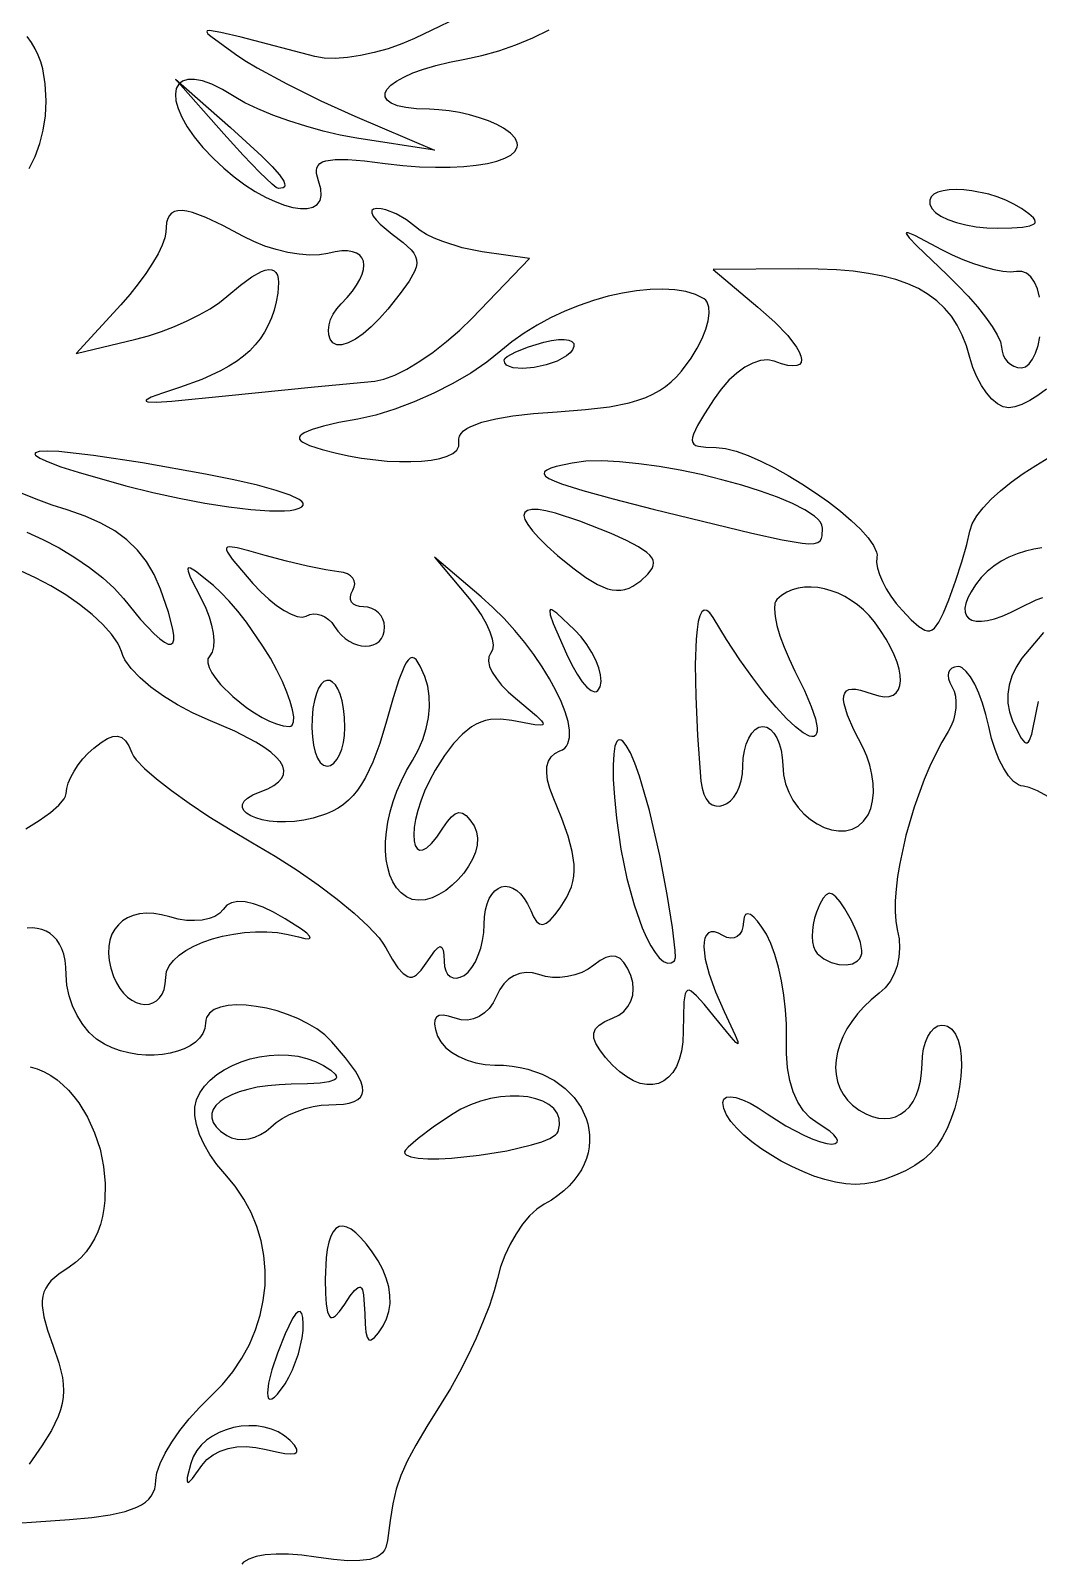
# Model space of a CAD drawing. Header units: millimetres. Extents: x -3.08 to 4.09, y 0 to 4.57.
# Drawn here: x 1.113 to 1.676, y 0.855 to 1.71 of the extents above; entities that cross this region are included whole.
import ezdxf

# ---------------------------------------------------------------- set-up
doc = ezdxf.new("R2010")
doc.units = ezdxf.units.MM

msp = doc.modelspace()

# ---------------------------------------------------------------- linework, layer by layer
at = {"flags": 128}
for points in [[(1.361045, 1.721923), (1.327712, 1.706007), (1.320562, 1.702926), (1.313015, 1.700283), (1.305299, 1.698119), (1.297642, 1.696475), (1.290271, 1.695393), (1.283415, 1.694913), (1.2773, 1.695076), (1.272156, 1.695923), (1.231008, 1.706695), (1.219568, 1.709426), (1.21335, 1.710413), (1.211997, 1.710259), (1.211706, 1.709677), (1.212395, 1.70867), (1.213984, 1.70724), (1.227712, 1.69734), (1.233083, 1.693774), (1.239847, 1.689704), (1.256462, 1.680616), (1.275368, 1.671213), (1.294378, 1.662632), (1.338823, 1.643757), (1.295531, 1.650465), (1.286319, 1.65215), (1.276735, 1.65437), (1.26706, 1.657031), (1.257573, 1.660038), (1.248554, 1.663296), (1.240285, 1.666711), (1.233045, 1.670188), (1.227114, 1.673632), (1.220518, 1.677608), (1.21461, 1.680486), (1.209413, 1.682328), (1.204944, 1.683192), (1.201226, 1.683137), (1.198276, 1.682224), (1.196116, 1.680512), (1.194765, 1.67806), (1.194244, 1.674929), (1.194572, 1.671177), (1.195769, 1.666865), (1.197855, 1.662052), (1.20085, 1.656797), (1.204774, 1.65116), (1.209647, 1.645201), (1.215489, 1.638979), (1.221226, 1.633589), (1.227074, 1.628733), (1.23295, 1.624428), (1.238771, 1.620692), (1.244454, 1.617542), (1.249916, 1.614997), (1.255074, 1.613073), (1.259845, 1.611788), (1.264147, 1.611159), (1.267895, 1.611205), (1.271008, 1.611943), (1.273401, 1.613389), (1.274993, 1.615562), (1.2757, 1.61848), (1.27544, 1.622159), (1.274128, 1.626618)], [(1.274128, 1.626618), (1.272997, 1.630719), (1.272924, 1.632427), (1.273205, 1.633914), (1.273861, 1.635185), (1.27491, 1.636244), (1.276371, 1.637097), (1.278265, 1.63775), (1.283428, 1.638471), (1.290552, 1.63845), (1.299794, 1.637726), (1.311309, 1.63634), (1.321129, 1.635207), (1.330506, 1.634483), (1.339374, 1.634147), (1.347664, 1.63418), (1.355308, 1.634561), (1.362239, 1.63527), (1.368388, 1.636287), (1.373689, 1.637592), (1.378073, 1.639164), (1.381472, 1.640984), (1.383819, 1.643032), (1.385045, 1.645287), (1.385217, 1.646486), (1.385083, 1.64773), (1.383866, 1.650339), (1.381325, 1.653096), (1.377392, 1.655979), (1.373599, 1.658062), (1.369074, 1.660012), (1.363986, 1.661786), (1.358505, 1.66334), (1.3528, 1.664631), (1.347042, 1.665616), (1.341401, 1.666251), (1.336045, 1.666493), (1.328849, 1.666767), (1.322928, 1.66745), (1.318249, 1.668496), (1.31478, 1.66986), (1.31249, 1.671497), (1.311345, 1.673361), (1.311315, 1.675406), (1.312366, 1.677588), (1.314467, 1.679861), (1.317585, 1.68218), (1.321689, 1.684498), (1.326746, 1.686772), (1.332724, 1.688955), (1.339591, 1.691002), (1.347315, 1.692868), (1.355864, 1.694507), (1.365335, 1.696472), (1.374855, 1.699145), (1.384352, 1.702473), (1.393754, 1.706402), (1.402989, 1.710879)], [(1.112671, 1.633516), (1.11597, 1.640222), (1.118589, 1.647372), (1.120493, 1.654935), (1.121647, 1.662879), (1.122017, 1.671173), (1.12156, 1.680702), (1.120159, 1.689137), (1.119051, 1.693024), (1.117645, 1.696733), (1.115918, 1.700296), (1.113849, 1.703746), (1.111417, 1.707114)], [(1.221309, 1.652784), (1.194378, 1.68334), (1.224934, 1.656396), (1.242415, 1.640434), (1.248303, 1.634519), (1.252378, 1.629869), (1.254706, 1.6264), (1.255235, 1.625082), (1.255352, 1.624026), (1.255065, 1.623224), (1.254383, 1.622664), (1.251864, 1.622229), (1.250589, 1.622853), (1.248336, 1.62464), (1.241399, 1.631205), (1.232056, 1.64092), (1.221309, 1.652784)], [(1.6666, 1.611118), (1.662324, 1.61361), (1.657788, 1.615771), (1.65308, 1.617599), (1.64829, 1.619094), (1.638816, 1.621088), (1.634309, 1.621587), (1.630074, 1.621753), (1.6262, 1.621587), (1.622774, 1.621088), (1.619885, 1.620258), (1.617622, 1.619094), (1.616073, 1.617599), (1.615328, 1.615771), (1.615474, 1.61361), (1.6166, 1.611118), (1.61859, 1.608889), (1.621626, 1.606816), (1.625557, 1.604944), (1.630232, 1.603317), (1.635502, 1.601982), (1.641214, 1.600983), (1.647218, 1.600365), (1.653364, 1.600173), (1.661183, 1.600334), (1.667132, 1.600751), (1.671266, 1.601468), (1.673639, 1.602531), (1.674182, 1.603206), (1.674305, 1.603983), (1.674014, 1.604869), (1.673317, 1.605869), (1.670731, 1.608232), (1.6666, 1.611118)], [(1.305489, 1.514896), (1.31061, 1.515931), (1.316655, 1.518214), (1.323403, 1.521598), (1.33063, 1.525941), (1.338113, 1.531097), (1.345628, 1.536923), (1.352953, 1.543274), (1.359864, 1.550007), (1.392017, 1.58334), (1.36542, 1.587048), (1.359863, 1.588006), (1.354261, 1.5893), (1.343536, 1.59267), (1.338718, 1.594631), (1.334465, 1.596701), (1.33093, 1.598822), (1.328267, 1.600937), (1.323299, 1.604889), (1.317576, 1.608126), (1.311806, 1.610314), (1.309125, 1.61091), (1.306698, 1.611118), (1.304887, 1.610824), (1.303973, 1.609983), (1.303921, 1.608653), (1.304694, 1.606894), (1.306258, 1.604764), (1.308577, 1.602323), (1.315337, 1.596743), (1.321456, 1.592093), (1.325788, 1.588115), (1.327276, 1.586249), (1.328308, 1.584394), (1.328881, 1.5825), (1.328991, 1.580514), (1.328636, 1.578384), (1.327813, 1.576058), (1.324749, 1.57061), (1.319774, 1.563755), (1.312864, 1.555076), (1.308241, 1.549767), (1.303592, 1.54515), (1.299042, 1.541303), (1.294717, 1.538302), (1.290743, 1.536224), (1.287245, 1.535146), (1.28435, 1.535146), (1.283168, 1.535573), (1.282184, 1.536298), (1.280733, 1.538276), (1.279898, 1.540641), (1.279661, 1.543303), (1.280003, 1.546173), (1.280905, 1.549164), (1.282348, 1.552185), (1.284313, 1.555148), (1.286781, 1.557965), (1.290197, 1.561591), (1.293068, 1.565074), (1.2954, 1.568391), (1.297199, 1.57152), (1.298471, 1.574438), (1.299222, 1.577122), (1.299458, 1.579549), (1.299186, 1.581698), (1.29841, 1.583544), (1.297136, 1.585066), (1.295372, 1.586242), (1.293123, 1.587047), (1.290394, 1.58746), (1.287192, 1.587458), (1.283523, 1.587018), (1.279392, 1.586118), (1.274723, 1.585339), (1.269314, 1.585197), (1.263359, 1.585651), (1.257052, 1.586665), (1.250585, 1.588198), (1.244154, 1.590213), (1.237951, 1.592672), (1.23217, 1.595534), (1.220701, 1.601646), (1.211282, 1.60608), (1.203751, 1.608845), (1.200644, 1.609604), (1.197949, 1.609949), (1.195647, 1.609882), (1.193716, 1.609402), (1.192137, 1.608512), (1.190891, 1.607212), (1.189956, 1.605504), (1.189313, 1.603388), (1.188823, 1.597937), (1.188312, 1.594737), (1.18685, 1.590674), (1.184538, 1.585915), (1.181479, 1.580625), (1.177775, 1.57497), (1.17353, 1.569117), (1.168845, 1.563231), (1.163823, 1.557479), (1.138823, 1.530201), (1.172156, 1.538187), (1.17921, 1.540113), (1.186482, 1.542534), (1.193765, 1.545351), (1.200849, 1.548468), (1.207526, 1.551787), (1.213588, 1.555211), (1.218826, 1.55864), (1.223031, 1.561979), (1.230572, 1.568403), (1.236976, 1.57306), (1.242241, 1.57595), (1.244445, 1.576732), (1.246364, 1.577073), (1.247997, 1.576972), (1.249344, 1.576429), (1.250405, 1.575444), (1.251179, 1.574018), (1.251667, 1.57215), (1.251867, 1.56984), (1.251406, 1.563896), (1.250515, 1.559045), (1.249344, 1.554459), (1.247882, 1.550126), (1.246114, 1.546033), (1.244029, 1.54217), (1.241615, 1.538523), (1.238859, 1.535081), (1.235748, 1.531831), (1.23227, 1.528763), (1.228413, 1.525863), (1.224163, 1.52312), (1.21951, 1.520522), (1.208939, 1.515713), (1.1966, 1.51134), (1.187005, 1.508196), (1.180752, 1.50584), (1.177996, 1.504242), (1.177978, 1.503718), (1.178894, 1.503373), (1.183603, 1.503204), (1.192278, 1.503705), (1.222156, 1.506604), (1.271843, 1.511724), (1.305489, 1.514896)], [(1.676696, 1.561752), (1.675481, 1.566326), (1.673845, 1.570106), (1.671824, 1.573024), (1.669456, 1.575014), (1.666776, 1.576008), (1.663823, 1.575937), (1.660466, 1.575676), (1.656238, 1.576024), (1.65131, 1.576932), (1.645854, 1.578349), (1.640039, 1.580225), (1.634038, 1.582509), (1.628019, 1.585153), (1.622156, 1.588104), (1.60699, 1.59605), (1.603297, 1.597548), (1.602436, 1.597612), (1.602238, 1.597196), (1.603841, 1.594844), (1.608138, 1.590344), (1.624934, 1.574298), (1.631072, 1.568278), (1.636798, 1.562202), (1.641987, 1.556236), (1.646514, 1.550547), (1.650253, 1.545299), (1.653078, 1.54066), (1.654866, 1.536794), (1.655489, 1.533868), (1.655716, 1.531529), (1.656366, 1.529348), (1.657394, 1.527371), (1.658753, 1.525647), (1.660399, 1.524223), (1.662286, 1.523147), (1.664368, 1.522466), (1.6666, 1.522229), (1.668832, 1.522805), (1.670915, 1.524458), (1.672802, 1.52707), (1.674448, 1.530527), (1.675807, 1.534714), (1.676835, 1.539514)], [(1.680464, 1.510314), (1.675723, 1.506896), (1.671152, 1.504047), (1.666856, 1.501876), (1.662947, 1.500492), (1.659531, 1.500007), (1.656429, 1.500579), (1.653257, 1.502221), (1.650104, 1.504816), (1.647059, 1.50825), (1.644212, 1.512408), (1.641652, 1.517175), (1.639469, 1.522436), (1.637753, 1.528076), (1.635846, 1.534577), (1.633506, 1.540567), (1.630709, 1.546057), (1.627432, 1.55106), (1.623653, 1.555587), (1.619348, 1.559651), (1.614494, 1.563263), (1.609069, 1.566435), (1.603049, 1.56918), (1.596412, 1.571508), (1.589133, 1.573433), (1.581191, 1.574965), (1.572562, 1.576117), (1.563223, 1.5769), (1.553151, 1.577327), (1.542323, 1.577409), (1.494378, 1.577034), (1.519378, 1.556187), (1.528845, 1.547756), (1.536057, 1.540246), (1.540953, 1.533859), (1.542513, 1.531151), (1.543472, 1.5288), (1.543821, 1.526832), (1.543552, 1.525273), (1.542659, 1.524148), (1.541132, 1.523482), (1.538965, 1.523301), (1.53615, 1.523631), (1.532679, 1.524496), (1.528545, 1.525923), (1.524888, 1.526673), (1.520872, 1.526329), (1.516598, 1.524955), (1.51217, 1.522616), (1.50769, 1.519375), (1.50326, 1.515296), (1.498983, 1.510444), (1.494962, 1.504882), (1.489572, 1.496516), (1.485743, 1.490066), (1.483487, 1.485285), (1.482953, 1.483443), (1.482816, 1.481927), (1.483078, 1.480704), (1.483741, 1.479744), (1.484806, 1.479017), (1.486274, 1.478491), (1.490427, 1.47792), (1.496212, 1.477784), (1.501343, 1.477256), (1.507322, 1.475749), (1.513981, 1.473378), (1.521151, 1.470259), (1.528665, 1.466506), (1.536354, 1.462234), (1.54405, 1.45756), (1.551585, 1.452599), (1.55879, 1.447465), (1.565497, 1.442273), (1.571538, 1.437141), (1.576745, 1.432181), (1.580949, 1.42751), (1.583983, 1.423243), (1.585677, 1.419495), (1.58597, 1.417852), (1.585864, 1.416382), (1.585687, 1.413727), (1.586178, 1.410542), (1.58728, 1.406946), (1.588936, 1.40306), (1.591086, 1.399005), (1.593675, 1.394899), (1.596643, 1.390864), (1.599934, 1.387021), (1.605079, 1.381656), (1.609229, 1.37793), (1.612612, 1.375894), (1.614087, 1.375525), (1.615455, 1.375599), (1.616745, 1.37612), (1.617985, 1.377096), (1.62043, 1.380437), (1.623018, 1.385672), (1.625975, 1.392854), (1.629817, 1.403248), (1.633333, 1.413948), (1.636136, 1.423694), (1.637837, 1.431229)], [(1.352559, 1.481021), (1.352478, 1.482631), (1.352879, 1.484172), (1.353759, 1.48564), (1.355114, 1.487036), (1.356942, 1.488359), (1.35924, 1.489606), (1.365231, 1.491875), (1.373062, 1.493833), (1.382709, 1.495474), (1.394147, 1.496789), (1.40735, 1.497771), (1.423269, 1.498948), (1.436583, 1.500567), (1.447656, 1.502774), (1.452467, 1.504144), (1.456856, 1.505715), (1.460867, 1.507506), (1.464546, 1.509536), (1.467941, 1.511823), (1.471095, 1.514384), (1.474054, 1.517238), (1.476866, 1.520404), (1.482225, 1.527743), (1.485582, 1.533314), (1.488288, 1.538716), (1.490319, 1.543827), (1.491646, 1.548526), (1.492242, 1.55269), (1.492081, 1.556198), (1.491135, 1.558927), (1.49036, 1.559962), (1.489378, 1.560757), (1.484648, 1.563094), (1.479173, 1.564768), (1.473047, 1.565802), (1.466361, 1.566219), (1.459206, 1.566043), (1.451675, 1.565297), (1.44386, 1.564006), (1.435852, 1.562192), (1.427744, 1.55988), (1.419626, 1.557092), (1.411591, 1.553852), (1.403732, 1.550184), (1.396139, 1.546112), (1.388904, 1.541658), (1.38212, 1.536847), (1.375878, 1.531701), (1.368115, 1.525443), (1.359095, 1.519318), (1.349131, 1.513476), (1.338533, 1.508064), (1.327612, 1.503231), (1.316681, 1.499125), (1.30605, 1.495894), (1.296031, 1.493687), (1.285463, 1.491724), (1.276963, 1.489802), (1.270528, 1.487918), (1.266153, 1.486071), (1.264736, 1.48516), (1.263833, 1.484258), (1.263444, 1.483364), (1.263566, 1.482478), (1.264201, 1.4816), (1.265346, 1.480728), (1.26917, 1.479007), (1.276231, 1.476728), (1.283483, 1.47478), (1.290832, 1.473161), (1.298184, 1.471868), (1.312522, 1.470254), (1.319322, 1.469928), (1.32575, 1.46992), (1.331712, 1.470227), (1.337116, 1.470847), (1.341868, 1.471778), (1.345873, 1.473018), (1.349038, 1.474565), (1.35127, 1.476415), (1.352475, 1.478568), (1.352559, 1.481021)], [(1.377712, 1.526479), (1.378165, 1.527454), (1.379465, 1.528593), (1.384241, 1.531198), (1.391311, 1.533963), (1.399948, 1.536562), (1.404285, 1.537523), (1.408087, 1.538023), (1.411287, 1.538078), (1.413819, 1.537706), (1.415619, 1.536925), (1.41662, 1.535752), (1.416756, 1.534204), (1.415962, 1.532298), (1.414546, 1.530541), (1.412599, 1.528909), (1.40746, 1.526073), (1.401228, 1.523892), (1.394592, 1.522472), (1.388236, 1.521916), (1.382846, 1.52233), (1.380728, 1.522932), (1.37911, 1.523816), (1.378075, 1.524994), (1.377712, 1.526479)], [(1.211045, 1.462951), (1.175951, 1.469265), (1.148528, 1.473432), (1.129161, 1.475508), (1.122619, 1.475779), (1.118234, 1.475548), (1.116055, 1.474823), (1.115808, 1.474277), (1.11613, 1.47361), (1.118507, 1.471916), (1.123234, 1.469748), (1.130359, 1.467113), (1.13993, 1.464019), (1.1666, 1.456479), (1.181562, 1.45275), (1.196396, 1.449504), (1.210717, 1.446798), (1.224135, 1.444684), (1.236265, 1.443217), (1.246718, 1.442452), (1.255107, 1.442442), (1.258406, 1.442738), (1.261045, 1.443243), (1.263291, 1.443984), (1.264783, 1.444806), (1.26553, 1.445705), (1.265539, 1.446678), (1.264819, 1.447721), (1.263378, 1.448832), (1.258363, 1.451243), (1.250558, 1.453886), (1.240027, 1.456735), (1.226835, 1.459765), (1.211045, 1.462951)], [(1.637837, 1.431229), (1.639128, 1.43528), (1.6416, 1.439629), (1.645133, 1.444201), (1.649607, 1.448924), (1.654903, 1.453722), (1.660902, 1.458521), (1.667485, 1.463249), (1.674531, 1.46783), (1.681922, 1.47219)], [(1.555489, 1.432909), (1.555192, 1.434484), (1.55432, 1.436111), (1.552906, 1.437782), (1.55098, 1.439489), (1.545717, 1.44298), (1.538781, 1.446519), (1.53042, 1.450041), (1.520885, 1.453481), (1.510425, 1.456776), (1.499288, 1.459859), (1.487724, 1.462667), (1.475982, 1.465134), (1.464312, 1.467197), (1.452962, 1.46879), (1.442182, 1.469849), (1.432221, 1.470309), (1.423328, 1.470105), (1.415753, 1.469173), (1.406895, 1.467202), (1.403768, 1.466227), (1.401561, 1.465231), (1.400312, 1.464191), (1.400062, 1.463085), (1.400849, 1.46189), (1.402712, 1.460585), (1.40569, 1.459147), (1.409822, 1.457554), (1.421706, 1.453816), (1.438676, 1.449192), (1.461045, 1.443507), (1.516097, 1.42996), (1.532902, 1.426233), (1.544085, 1.424364), (1.547926, 1.424087), (1.550791, 1.424226), (1.552823, 1.424766), (1.554164, 1.42569), (1.554958, 1.426983), (1.555349, 1.428627), (1.555489, 1.432909)], [(1.111299, 1.430555), (1.120315, 1.426517), (1.129324, 1.421793), (1.138067, 1.416548), (1.146288, 1.410947), (1.153728, 1.405153), (1.160131, 1.399331), (1.165239, 1.393646), (1.174836, 1.381959), (1.18245, 1.373803), (1.18551, 1.371048), (1.188071, 1.369175), (1.19013, 1.368182), (1.191686, 1.368071), (1.192737, 1.36884), (1.193283, 1.370489), (1.193321, 1.373017), (1.192851, 1.376425), (1.190377, 1.385876), (1.18585, 1.39884), (1.182308, 1.406925), (1.178069, 1.414149), (1.173058, 1.420575), (1.167201, 1.426267), (1.160424, 1.431289), (1.152651, 1.435703), (1.143809, 1.439574), (1.133823, 1.442965), (1.125364, 1.445712), (1.116604, 1.448947), (1.107797, 1.45255)], [(1.437434, 1.429798), (1.420103, 1.436727), (1.40649, 1.441172), (1.401104, 1.442474), (1.396679, 1.443168), (1.393227, 1.443259), (1.390757, 1.44275), (1.38928, 1.441646), (1.388807, 1.439951), (1.389348, 1.43767), (1.390914, 1.434806), (1.393516, 1.431365), (1.397164, 1.42735), (1.40187, 1.422766), (1.407642, 1.417618), (1.416094, 1.410633), (1.423434, 1.405248), (1.429841, 1.401408), (1.435491, 1.399059), (1.438089, 1.398426), (1.440564, 1.398145), (1.44294, 1.39821), (1.445238, 1.398614), (1.447481, 1.399349), (1.449691, 1.40041), (1.4541, 1.403479), (1.458029, 1.407117), (1.460412, 1.410382), (1.460998, 1.411918), (1.461165, 1.413412), (1.460902, 1.414881), (1.460199, 1.416342), (1.459046, 1.417812), (1.45743, 1.419309), (1.45277, 1.42245), (1.446134, 1.425901), (1.437434, 1.429798)], [(1.311045, 1.377784), (1.310804, 1.380016), (1.310115, 1.382099), (1.309025, 1.383986), (1.307583, 1.385632), (1.305838, 1.386991), (1.303838, 1.388019), (1.301631, 1.388669), (1.299267, 1.388896), (1.297021, 1.389085), (1.295151, 1.389626), (1.293684, 1.390482), (1.292642, 1.391614), (1.292051, 1.392985), (1.291935, 1.394556), (1.292318, 1.396289), (1.293225, 1.398146), (1.294103, 1.400028), (1.294393, 1.401826), (1.294125, 1.403496), (1.293333, 1.404996), (1.292047, 1.406284), (1.2903, 1.407317), (1.288122, 1.408054), (1.285545, 1.408451), (1.278156, 1.4095), (1.26793, 1.411574), (1.256221, 1.414375), (1.244378, 1.417604), (1.235308, 1.420212), (1.228742, 1.421876), (1.224602, 1.422416), (1.223417, 1.422209), (1.222809, 1.421654), (1.222768, 1.420729), (1.223284, 1.419411), (1.225949, 1.415508), (1.237531, 1.402007), (1.241913, 1.397356), (1.246352, 1.393234), (1.250725, 1.389715), (1.254909, 1.386875), (1.258783, 1.384787), (1.262222, 1.383526), (1.265105, 1.383167), (1.267309, 1.383784), (1.269232, 1.38465), (1.271301, 1.385014), (1.273451, 1.384898), (1.275618, 1.384328), (1.277737, 1.383326), (1.279742, 1.381915), (1.28157, 1.380121), (1.283156, 1.377965), (1.284948, 1.37541), (1.28693, 1.373193), (1.289061, 1.371313), (1.291299, 1.369773), (1.2936, 1.368571), (1.295923, 1.367708), (1.298225, 1.367184), (1.300465, 1.367), (1.302599, 1.367155), (1.304586, 1.367651), (1.306384, 1.368487), (1.307949, 1.369664), (1.30924, 1.371182), (1.310215, 1.373041), (1.31083, 1.375242), (1.311045, 1.377784)], [(1.677972, 1.421767), (1.673407, 1.421107), (1.66875, 1.420028), (1.664096, 1.418539), (1.659539, 1.416651), (1.655173, 1.414372), (1.651091, 1.411711), (1.647387, 1.408679), (1.644156, 1.405284), (1.640962, 1.401166), (1.638469, 1.39738), (1.636658, 1.393942), (1.635507, 1.390868), (1.634996, 1.388175), (1.635104, 1.38588), (1.635809, 1.383998), (1.637092, 1.382547), (1.638931, 1.381541), (1.641306, 1.380999), (1.644196, 1.380936), (1.64758, 1.381368), (1.651437, 1.382313), (1.655747, 1.383786), (1.660489, 1.385803), (1.665642, 1.388382), (1.67484, 1.392767), (1.67854, 1.394099)], [(1.11071, 1.265128), (1.118251, 1.269762), (1.124482, 1.274179), (1.129194, 1.278242), (1.132178, 1.281813), (1.132957, 1.283372), (1.133225, 1.284757), (1.133545, 1.287533), (1.13445, 1.290626), (1.135879, 1.293933), (1.137765, 1.297349), (1.140047, 1.300771), (1.142661, 1.304095), (1.145542, 1.307217), (1.148628, 1.310034), (1.152734, 1.313208), (1.156279, 1.3154), (1.159336, 1.316602), (1.161979, 1.316805), (1.164282, 1.316), (1.16632, 1.314179), (1.168165, 1.311332), (1.169892, 1.307451), (1.170811, 1.305707), (1.172331, 1.303658), (1.177036, 1.298748), (1.183731, 1.292927), (1.192139, 1.286401), (1.201982, 1.279373), (1.212986, 1.272051), (1.224872, 1.264638), (1.237364, 1.25734), (1.249998, 1.249872), (1.262288, 1.241961), (1.273931, 1.233848), (1.284621, 1.225774), (1.294054, 1.21798), (1.301923, 1.210707), (1.307924, 1.204196), (1.31013, 1.201301), (1.311753, 1.198687), (1.315333, 1.192338), (1.318486, 1.187578), (1.321316, 1.184366), (1.323929, 1.182665), (1.325185, 1.182368), (1.326427, 1.182434), (1.327666, 1.182858), (1.328915, 1.183634), (1.331499, 1.186227), (1.334281, 1.190173), (1.33903, 1.196971), (1.340737, 1.198716), (1.342052, 1.199361), (1.343016, 1.198909), (1.343668, 1.197365), (1.344048, 1.194729), (1.344198, 1.191007), (1.34446, 1.188225), (1.345144, 1.185902), (1.346202, 1.184069), (1.347588, 1.182757), (1.349257, 1.181996), (1.351161, 1.181819), (1.353254, 1.182257), (1.355489, 1.18334), (1.357721, 1.18516), (1.359804, 1.187708), (1.36169, 1.190868), (1.363337, 1.194524), (1.364696, 1.198559), (1.365724, 1.202856), (1.366374, 1.207298), (1.3666, 1.211771), (1.366797, 1.216059), (1.36736, 1.219892), (1.368252, 1.223258), (1.369436, 1.226146), (1.370874, 1.228545), (1.372527, 1.230443), (1.374358, 1.23183), (1.37633, 1.232694), (1.378403, 1.233024), (1.380541, 1.232809), (1.382705, 1.232039), (1.384858, 1.2307), (1.386962, 1.228783), (1.388979, 1.226277), (1.390871, 1.22317), (1.3926, 1.219451), (1.394212, 1.215945), (1.395827, 1.213484), (1.397506, 1.212072), (1.399311, 1.211715), (1.4013, 1.212418), (1.403536, 1.214185), (1.406079, 1.217024), (1.408989, 1.220937), (1.412723, 1.226906), (1.415295, 1.232712), (1.416139, 1.235658), (1.416685, 1.238686), (1.41693, 1.24184), (1.416871, 1.245159), (1.415834, 1.252463), (1.413552, 1.260929), (1.410004, 1.270889), (1.40517, 1.282673), (1.403272, 1.28767), (1.402054, 1.2922), (1.401514, 1.296245), (1.401649, 1.299786), (1.402456, 1.302804), (1.403932, 1.305281), (1.406073, 1.307197), (1.408878, 1.308534), (1.410366, 1.3092), (1.411609, 1.310113), (1.412614, 1.311262), (1.413387, 1.312635), (1.414258, 1.316007), (1.414272, 1.320135), (1.413476, 1.324925), (1.411918, 1.330283), (1.409645, 1.336115), (1.406706, 1.342328), (1.403149, 1.348827), (1.399022, 1.355519), (1.394372, 1.362311), (1.389247, 1.369107), (1.383696, 1.375814), (1.377766, 1.382339), (1.371505, 1.388587), (1.364962, 1.394465), (1.338823, 1.416673), (1.358281, 1.393548), (1.362038, 1.388748), (1.365247, 1.383971), (1.367857, 1.379345), (1.369819, 1.374994), (1.371085, 1.371046), (1.371605, 1.367624), (1.37133, 1.364857), (1.370212, 1.362868), (1.369132, 1.361001), (1.368969, 1.358572), (1.369667, 1.355685), (1.371168, 1.352441), (1.373416, 1.348943), (1.376354, 1.345294), (1.379925, 1.341595), (1.384073, 1.337951), (1.395814, 1.328157), (1.398677, 1.325272), (1.399347, 1.324273), (1.399505, 1.323547), (1.399149, 1.323076), (1.398276, 1.322844), (1.394969, 1.323027), (1.382031, 1.325507), (1.375869, 1.326322), (1.370123, 1.326032), (1.367378, 1.325455), (1.364702, 1.324578), (1.362085, 1.323396), (1.359515, 1.321901), (1.354471, 1.317941), (1.349478, 1.312641), (1.344445, 1.305942), (1.339281, 1.297784), (1.336069, 1.291918), (1.333376, 1.286145), (1.331192, 1.280554), (1.329505, 1.275235), (1.328301, 1.27028), (1.32757, 1.265776), (1.327298, 1.261815), (1.327475, 1.258486), (1.328089, 1.255879), (1.329126, 1.254084), (1.330576, 1.25319), (1.332426, 1.253288), (1.334664, 1.254468), (1.337278, 1.256819), (1.340256, 1.260432), (1.343587, 1.265396), (1.346073, 1.269107), (1.348352, 1.271798), (1.350483, 1.273473), (1.352524, 1.274137), (1.354534, 1.273795), (1.356571, 1.272452), (1.358694, 1.270114), (1.360962, 1.266784), (1.362422, 1.263473), (1.362984, 1.259864), (1.362731, 1.256045), (1.361747, 1.252102), (1.360114, 1.248125), (1.357916, 1.244199), (1.355237, 1.240415), (1.352159, 1.236857), (1.348767, 1.233616), (1.345144, 1.230777), (1.341372, 1.228429), (1.337536, 1.226659), (1.333718, 1.225556), (1.330003, 1.225206), (1.326473, 1.225697), (1.323212, 1.227118), (1.320273, 1.229362), (1.317764, 1.232164), (1.315682, 1.235474), (1.314025, 1.239246), (1.312792, 1.243431), (1.311979, 1.247983), (1.311585, 1.252853), (1.311607, 1.257994), (1.312045, 1.263359), (1.312895, 1.2689), (1.314156, 1.274569), (1.315825, 1.280319), (1.3179, 1.286102), (1.32038, 1.29187), (1.323263, 1.297577), (1.326545, 1.303173), (1.329791, 1.308968), (1.332384, 1.31495), (1.334312, 1.321035), (1.335561, 1.327137), (1.336117, 1.33317), (1.335969, 1.33905), (1.335102, 1.344691), (1.333503, 1.350007), (1.330979, 1.355879), (1.328664, 1.359479), (1.327546, 1.360381), (1.326432, 1.360661), (1.325308, 1.360298), (1.324156, 1.359276), (1.322961, 1.357575), (1.321708, 1.355177), (1.31896, 1.348216), (1.315786, 1.338245), (1.312059, 1.325118), (1.308358, 1.312746), (1.304521, 1.302327), (1.300415, 1.293685), (1.298221, 1.289976), (1.295909, 1.286646), (1.293465, 1.283672), (1.290871, 1.281033), (1.288111, 1.278707), (1.285168, 1.276672), (1.282026, 1.274907), (1.278668, 1.273389), (1.271239, 1.271007), (1.265921, 1.269891), (1.260732, 1.269213), (1.255744, 1.268938), (1.251028, 1.269029), (1.246656, 1.269451), (1.242698, 1.270169), (1.239225, 1.271146), (1.236311, 1.272349), (1.234024, 1.27374), (1.232437, 1.275285), (1.231621, 1.276947), (1.231648, 1.278692), (1.232587, 1.280484), (1.234512, 1.282287), (1.237493, 1.284066), (1.2416, 1.285784), (1.245835, 1.287498), (1.249257, 1.289323), (1.251868, 1.291261), (1.253669, 1.293308), (1.254662, 1.295463), (1.254847, 1.297725), (1.254225, 1.300093), (1.252798, 1.302564), (1.250567, 1.305138), (1.247532, 1.307812), (1.243695, 1.310586), (1.239057, 1.313458), (1.227383, 1.31949), (1.212517, 1.325896), (1.203772, 1.329776), (1.195399, 1.334221), (1.187595, 1.339073), (1.180561, 1.344177), (1.174492, 1.349375), (1.169589, 1.354513), (1.16605, 1.359433), (1.164854, 1.361762), (1.164073, 1.363979), (1.163297, 1.366211), (1.16211, 1.368586), (1.158603, 1.373681), (1.153748, 1.379094), (1.147741, 1.384658), (1.140779, 1.390202), (1.133059, 1.395559), (1.124776, 1.400559), (1.116128, 1.405034), (1.102151, 1.41159)], [(1.250948, 1.35359), (1.247298, 1.360214), (1.243134, 1.367019), (1.233845, 1.380399), (1.229012, 1.386586), (1.224246, 1.39218), (1.219695, 1.396986), (1.215503, 1.400812), (1.205444, 1.408749), (1.202658, 1.410421), (1.2018, 1.410653), (1.20129, 1.410472), (1.201119, 1.409869), (1.201282, 1.408836), (1.202575, 1.405445), (1.208837, 1.393132), (1.211191, 1.388242), (1.213077, 1.383366), (1.214473, 1.378635), (1.215361, 1.374177), (1.215722, 1.370121), (1.215536, 1.366596), (1.214784, 1.363733), (1.213448, 1.361659), (1.212436, 1.359896), (1.212352, 1.357664), (1.213105, 1.355045), (1.214605, 1.352118), (1.216761, 1.348963), (1.219482, 1.345662), (1.226258, 1.338939), (1.234212, 1.332592), (1.238403, 1.32976), (1.242618, 1.327263), (1.246764, 1.325181), (1.250752, 1.323594), (1.254492, 1.322584), (1.257892, 1.322229), (1.258752, 1.322392), (1.259423, 1.322869), (1.260211, 1.324703), (1.260286, 1.327603), (1.259675, 1.331441), (1.258407, 1.336087), (1.256511, 1.341412), (1.254015, 1.34729), (1.250948, 1.35359)], [(1.57817, 1.310229), (1.573026, 1.320361), (1.569509, 1.328533), (1.567632, 1.334817), (1.567312, 1.337273), (1.567406, 1.339284), (1.567916, 1.340859), (1.568844, 1.342007), (1.570191, 1.342737), (1.571959, 1.343057), (1.574149, 1.342977), (1.576762, 1.342505), (1.583267, 1.340423), (1.586878, 1.33929), (1.590023, 1.338813), (1.5927, 1.338955), (1.594909, 1.339681), (1.596648, 1.340954), (1.597916, 1.342737), (1.598713, 1.344993), (1.599036, 1.347685), (1.598886, 1.350779), (1.59826, 1.354235), (1.597157, 1.358019), (1.595578, 1.362093), (1.593519, 1.366421), (1.590981, 1.370966), (1.587962, 1.375692), (1.584462, 1.380562), (1.581558, 1.384053), (1.578415, 1.387221), (1.575069, 1.39006), (1.571558, 1.39256), (1.567918, 1.394712), (1.564186, 1.396509), (1.5604, 1.397942), (1.556597, 1.399001), (1.552814, 1.39968), (1.549087, 1.399968), (1.545455, 1.399858), (1.541954, 1.399342), (1.538621, 1.398409), (1.535493, 1.397053), (1.532609, 1.395264), (1.530003, 1.393034), (1.529382, 1.392154), (1.528951, 1.390962), (1.528643, 1.387729), (1.529037, 1.383499), (1.530092, 1.378435), (1.531766, 1.372702), (1.534017, 1.366462), (1.536804, 1.35988), (1.540087, 1.353118), (1.545413, 1.34227), (1.549187, 1.333418), (1.551508, 1.326498), (1.552474, 1.321445), (1.55248, 1.319599), (1.552184, 1.318195), (1.551599, 1.317225), (1.550738, 1.316682), (1.549611, 1.316557), (1.548233, 1.316843), (1.544769, 1.318613), (1.540444, 1.321927), (1.535358, 1.326721), (1.529609, 1.33293), (1.523296, 1.340491), (1.516517, 1.349338), (1.509372, 1.359406), (1.50196, 1.370632), (1.494378, 1.382951), (1.49256, 1.385541), (1.49092, 1.386909), (1.489459, 1.387081), (1.488179, 1.386082), (1.487083, 1.383935), (1.486171, 1.380666), (1.485447, 1.376299), (1.484911, 1.370859), (1.484413, 1.356859), (1.484693, 1.338863), (1.485764, 1.317069), (1.487642, 1.291673), (1.488228, 1.287687), (1.48921, 1.284401), (1.490529, 1.281795), (1.492125, 1.279846), (1.493938, 1.278535), (1.495907, 1.277838), (1.497974, 1.277735), (1.500078, 1.278205), (1.502159, 1.279225), (1.504156, 1.280776), (1.506011, 1.282835), (1.507664, 1.28538), (1.509053, 1.288392), (1.51012, 1.291848), (1.510804, 1.295726), (1.511045, 1.300007), (1.511272, 1.304471), (1.511922, 1.308635), (1.512949, 1.312409), (1.514309, 1.315701), (1.515955, 1.31842), (1.517842, 1.320475), (1.519924, 1.321775), (1.522156, 1.322229), (1.524388, 1.321787), (1.52647, 1.320519), (1.528357, 1.318515), (1.530003, 1.315863), (1.531363, 1.312651), (1.53239, 1.308969), (1.53304, 1.304905), (1.533267, 1.300548), (1.533669, 1.295266), (1.534819, 1.290223), (1.536628, 1.28547), (1.539012, 1.281057), (1.541884, 1.277034), (1.545157, 1.273451), (1.548744, 1.270358), (1.552561, 1.267805), (1.556519, 1.265843), (1.560533, 1.264522), (1.564516, 1.263891), (1.568382, 1.264001), (1.572045, 1.264903), (1.575418, 1.266645), (1.578414, 1.269279), (1.580948, 1.272854), (1.582481, 1.27646), (1.583455, 1.280678), (1.58388, 1.285353), (1.583767, 1.290333), (1.583128, 1.295464), (1.581975, 1.300592), (1.580318, 1.305565), (1.57817, 1.310229)], [(1.4171, 1.37609), (1.407114, 1.385423), (1.404443, 1.387233), (1.40367, 1.387369), (1.403264, 1.38697), (1.403533, 1.384506), (1.40521, 1.379713), (1.412614, 1.362632), (1.415568, 1.356515), (1.418501, 1.351339), (1.421337, 1.34718), (1.423998, 1.344113), (1.426407, 1.342213), (1.428487, 1.341555), (1.42938, 1.341716), (1.430161, 1.342216), (1.43135, 1.344271), (1.431871, 1.347353), (1.431616, 1.350951), (1.430645, 1.354935), (1.429017, 1.359175), (1.42679, 1.36354), (1.424022, 1.367901), (1.420773, 1.372128), (1.4171, 1.37609)], [(1.678865, 1.374674), (1.670809, 1.365173), (1.666788, 1.360258), (1.663582, 1.355294), (1.661193, 1.350298), (1.659626, 1.345286), (1.658885, 1.340275), (1.658971, 1.335281), (1.659889, 1.33032), (1.661642, 1.325409), (1.664316, 1.319647), (1.666492, 1.315637), (1.668273, 1.313421), (1.669048, 1.312999), (1.669764, 1.313041), (1.670433, 1.313553), (1.671068, 1.314539), (1.672291, 1.317956), (1.674906, 1.330715), (1.676105, 1.336206)], [(1.681222, 1.283183), (1.675555, 1.286265), (1.670954, 1.288215), (1.667628, 1.288896), (1.6663, 1.289068), (1.664941, 1.289576), (1.662171, 1.291526), (1.659399, 1.294608), (1.656703, 1.298687), (1.654162, 1.303625), (1.651857, 1.309286), (1.649865, 1.315533), (1.648267, 1.322229), (1.646716, 1.328925), (1.644858, 1.335172), (1.642764, 1.340832), (1.640505, 1.345771), (1.63815, 1.349849), (1.635769, 1.352932), (1.633433, 1.354882), (1.632304, 1.355389), (1.631212, 1.355562), (1.629267, 1.355335), (1.627725, 1.354685), (1.626599, 1.353658), (1.625904, 1.352298), (1.625654, 1.350652), (1.625862, 1.348765), (1.626543, 1.346683), (1.627712, 1.344451), (1.62891, 1.341936), (1.629676, 1.339041), (1.630018, 1.33587), (1.629946, 1.332524), (1.629467, 1.329107), (1.628589, 1.325721), (1.62732, 1.322468), (1.62567, 1.319451), (1.62211, 1.313495), (1.618676, 1.306976), (1.615391, 1.299988), (1.612281, 1.292624), (1.606677, 1.277143), (1.602057, 1.261281), (1.598614, 1.245788), (1.597393, 1.238414), (1.596539, 1.231412), (1.596075, 1.224877), (1.596026, 1.218902), (1.596415, 1.213581), (1.597267, 1.209007), (1.598261, 1.203795), (1.598553, 1.198608), (1.598171, 1.193541), (1.59714, 1.188689), (1.59549, 1.184148), (1.593246, 1.180013), (1.590436, 1.176378), (1.587087, 1.17334), (1.582603, 1.169702), (1.578552, 1.165855), (1.574944, 1.161837), (1.571788, 1.157684), (1.569091, 1.153434), (1.566863, 1.149124), (1.565114, 1.144792), (1.56385, 1.140475), (1.563083, 1.136211), (1.562819, 1.132036), (1.563069, 1.127989), (1.56384, 1.124106), (1.565143, 1.120424), (1.566985, 1.116982), (1.569375, 1.113817), (1.572323, 1.110965), (1.575998, 1.108226), (1.579633, 1.10612), (1.583199, 1.104629), (1.58667, 1.103739), (1.590018, 1.103432), (1.593217, 1.103693), (1.59624, 1.104506), (1.599059, 1.105854), (1.601647, 1.107722), (1.603978, 1.110093), (1.606025, 1.112951), (1.60776, 1.116281), (1.609157, 1.120067), (1.610188, 1.124291), (1.610826, 1.128938), (1.611045, 1.133993), (1.611272, 1.138325), (1.611922, 1.142367), (1.612949, 1.14603), (1.614309, 1.149225), (1.615955, 1.151865), (1.617842, 1.15386), (1.619924, 1.155122), (1.622156, 1.155562), (1.623737, 1.155412), (1.625189, 1.154972), (1.627714, 1.153284), (1.62974, 1.150622), (1.631279, 1.147112), (1.632343, 1.142878), (1.632942, 1.138044), (1.633087, 1.132735), (1.63279, 1.127076), (1.632061, 1.121191), (1.630912, 1.115204), (1.629353, 1.109241), (1.627396, 1.103425), (1.625052, 1.097882), (1.622332, 1.092736), (1.619248, 1.088111), (1.615809, 1.084132), (1.611798, 1.080622), (1.60709, 1.077349), (1.601857, 1.074384), (1.596271, 1.071798), (1.590503, 1.069663), (1.584727, 1.06805), (1.579114, 1.067029), (1.573837, 1.066673), (1.568472, 1.067), (1.562762, 1.067939), (1.556799, 1.069432), (1.550682, 1.07142), (1.544504, 1.073845), (1.538362, 1.076645), (1.532351, 1.079764), (1.526567, 1.08314), (1.521106, 1.086716), (1.516062, 1.090433), (1.511533, 1.094231), (1.507612, 1.09805), (1.504396, 1.101833), (1.501981, 1.105519), (1.500461, 1.109051), (1.499934, 1.112368), (1.500438, 1.114247), (1.501882, 1.115318), (1.504166, 1.115606), (1.507187, 1.115137), (1.510845, 1.113935), (1.515039, 1.112026), (1.519667, 1.109435), (1.524628, 1.106187), (1.535118, 1.099498), (1.545423, 1.094073), (1.550136, 1.092007), (1.554359, 1.090465), (1.557942, 1.089515), (1.560739, 1.089229), (1.562642, 1.089522), (1.563664, 1.090236), (1.563836, 1.091323), (1.563191, 1.092736), (1.561758, 1.094427), (1.559571, 1.09635), (1.553059, 1.100701), (1.54868, 1.103854), (1.544903, 1.107851), (1.541736, 1.112668), (1.539187, 1.118283), (1.537265, 1.124673), (1.535977, 1.131816), (1.535331, 1.13969), (1.535337, 1.148271), (1.535356, 1.15603), (1.534881, 1.164118), (1.533959, 1.172297), (1.532633, 1.18033), (1.530951, 1.187978), (1.528956, 1.195005), (1.526694, 1.201172), (1.524212, 1.206243), (1.52167, 1.210316), (1.519298, 1.21353), (1.517144, 1.215856), (1.515258, 1.217267), (1.513689, 1.217737), (1.512487, 1.217239), (1.5117, 1.215745), (1.511378, 1.213229), (1.511085, 1.210448), (1.510373, 1.208125), (1.509289, 1.206291), (1.50788, 1.204979), (1.506193, 1.204218), (1.504275, 1.204041), (1.502173, 1.204479), (1.499934, 1.205562), (1.497391, 1.206897), (1.495194, 1.207565), (1.493342, 1.207596), (1.491836, 1.207019), (1.490674, 1.205862), (1.489857, 1.204155), (1.489384, 1.201926), (1.489255, 1.199205), (1.490026, 1.192399), (1.492166, 1.183968), (1.495674, 1.174145), (1.500545, 1.163159), (1.5068, 1.149916), (1.508163, 1.146507), (1.508272, 1.145203), (1.507068, 1.145975), (1.504492, 1.148794), (1.494989, 1.160465), (1.489454, 1.167273), (1.485247, 1.172014), (1.482186, 1.174601), (1.481029, 1.175058), (1.48009, 1.174944), (1.479347, 1.174247), (1.478776, 1.172957), (1.478064, 1.168551), (1.477712, 1.152132), (1.477457, 1.146316), (1.476716, 1.141102), (1.475523, 1.1365), (1.473911, 1.132522), (1.471915, 1.129179), (1.469568, 1.126482), (1.466906, 1.124443), (1.463962, 1.123074), (1.460769, 1.122386), (1.457362, 1.12239), (1.453776, 1.123098), (1.450044, 1.12452), (1.446199, 1.126669), (1.442277, 1.129557), (1.438312, 1.133193), (1.434337, 1.13759), (1.43116, 1.141725), (1.429005, 1.145298), (1.427886, 1.148388), (1.427817, 1.151076), (1.428815, 1.153441), (1.430893, 1.155563), (1.434067, 1.157521), (1.43835, 1.159396), (1.441743, 1.161076), (1.444586, 1.163269), (1.446852, 1.165904), (1.448508, 1.168908), (1.449527, 1.172211), (1.449876, 1.175741), (1.449526, 1.179428), (1.448448, 1.183201), (1.446591, 1.187389), (1.444608, 1.190565), (1.442459, 1.192739), (1.440104, 1.193923), (1.437503, 1.194128), (1.434616, 1.193365), (1.431402, 1.191645), (1.427823, 1.188979), (1.424678, 1.186781), (1.421087, 1.184984), (1.417175, 1.183607), (1.413069, 1.182673), (1.408894, 1.182203), (1.404776, 1.182217), (1.40084, 1.182737), (1.397212, 1.183784), (1.393585, 1.18477), (1.390005, 1.184971), (1.386542, 1.184422), (1.383267, 1.183161), (1.380253, 1.181224), (1.377571, 1.178646), (1.375292, 1.175464), (1.373489, 1.171715), (1.371728, 1.168078), (1.369472, 1.164946), (1.366808, 1.162368), (1.363823, 1.160389), (1.360603, 1.159055), (1.357235, 1.158414), (1.353808, 1.158512), (1.350406, 1.159396), (1.346752, 1.160584), (1.343791, 1.161078), (1.341523, 1.160876), (1.339948, 1.159979), (1.339065, 1.158386), (1.338875, 1.156099), (1.339377, 1.153116), (1.340573, 1.149437), (1.342342, 1.146201), (1.34501, 1.143184), (1.348445, 1.14045), (1.352517, 1.138066), (1.357094, 1.136097), (1.362045, 1.134609), (1.367239, 1.133668), (1.372545, 1.13334), (1.377492, 1.133186), (1.38223, 1.132734), (1.386752, 1.131999), (1.391053, 1.130996), (1.398972, 1.128247), (1.405944, 1.124608), (1.411925, 1.120202), (1.416873, 1.115147), (1.420745, 1.109567), (1.423498, 1.103581), (1.424441, 1.100474), (1.425089, 1.097312), (1.425435, 1.094108), (1.425475, 1.090879), (1.425203, 1.08764), (1.424613, 1.084405), (1.423701, 1.08119), (1.422461, 1.07801), (1.420887, 1.07488), (1.418975, 1.071815), (1.416718, 1.068831), (1.414113, 1.065942), (1.411152, 1.063164), (1.407831, 1.060512), (1.404144, 1.058001), (1.400087, 1.055646), (1.396046, 1.052924), (1.392016, 1.049163), (1.388103, 1.044534), (1.384415, 1.039205), (1.381058, 1.033345), (1.378139, 1.027126), (1.375766, 1.020716), (1.374045, 1.014284), (1.372215, 1.007272), (1.369531, 0.999197), (1.366122, 0.990345), (1.362114, 0.981003), (1.357638, 0.971456), (1.352822, 0.961991), (1.347795, 0.952894), (1.342684, 0.944451), (1.334651, 0.931699), (1.328384, 0.921235), (1.323612, 0.912371), (1.320066, 0.90442), (1.317475, 0.896694), (1.31557, 0.888506), (1.314082, 0.879168), (1.312739, 0.867993), (1.311805, 0.864221), (1.31097, 0.862633), (1.309875, 0.861239), (1.308511, 0.860037), (1.306868, 0.859026), (1.302701, 0.857564), (1.297294, 0.856835), (1.290564, 0.856819), (1.282429, 0.857498), (1.272809, 0.858854), (1.264839, 0.859911), (1.257359, 0.860447), (1.250513, 0.860481), (1.244442, 0.860029), (1.239292, 0.859109), (1.235205, 0.857739), (1.232325, 0.855935), (1.231382, 0.854876)], [(1.288823, 1.321562), (1.288638, 1.327203), (1.288114, 1.332193), (1.287297, 1.336521), (1.28623, 1.340174), (1.284961, 1.343139), (1.283534, 1.345403), (1.281994, 1.346954), (1.280387, 1.347779), (1.278758, 1.347865), (1.277152, 1.3472), (1.275615, 1.345771), (1.274192, 1.343564), (1.272928, 1.340568), (1.271869, 1.33677), (1.271059, 1.332156), (1.270545, 1.326715), (1.270428, 1.321348), (1.27071, 1.316343), (1.271358, 1.311807), (1.272337, 1.30785), (1.273612, 1.304583), (1.27515, 1.302113), (1.276917, 1.300552), (1.278878, 1.300007), (1.280877, 1.300446), (1.282741, 1.301707), (1.284429, 1.3037), (1.285903, 1.306337), (1.287119, 1.309529), (1.288038, 1.31319), (1.28862, 1.317231), (1.288823, 1.321562)], [(1.464642, 1.250146), (1.458852, 1.275249), (1.456023, 1.285589), (1.453285, 1.294416), (1.450674, 1.301697), (1.448225, 1.307402), (1.445973, 1.311501), (1.443955, 1.313963), (1.443044, 1.314571), (1.442204, 1.314758), (1.44144, 1.31452), (1.440757, 1.313854), (1.439649, 1.311222), (1.438916, 1.306831), (1.438592, 1.30065), (1.438713, 1.292649), (1.439316, 1.282796), (1.440434, 1.271062), (1.442896, 1.253737), (1.446276, 1.237398), (1.450343, 1.222606), (1.454868, 1.209923), (1.45723, 1.204549), (1.459621, 1.199913), (1.46201, 1.196085), (1.464371, 1.193136), (1.466674, 1.191137), (1.46889, 1.190156), (1.470991, 1.190265), (1.472948, 1.191534), (1.473352, 1.193309), (1.473277, 1.197149), (1.471821, 1.210069), (1.468852, 1.228374), (1.464642, 1.250146)], [(1.188823, 1.182132), (1.189333, 1.185464), (1.190804, 1.188667), (1.193148, 1.191713), (1.196278, 1.194575), (1.200103, 1.197228), (1.204538, 1.199642), (1.209492, 1.201792), (1.214878, 1.203651), (1.220608, 1.205191), (1.226594, 1.206385), (1.232747, 1.207207), (1.238979, 1.20763), (1.245202, 1.207626), (1.251327, 1.207168), (1.257267, 1.20623), (1.262934, 1.204784), (1.266452, 1.203853), (1.268641, 1.203635), (1.269531, 1.204088), (1.269153, 1.205172), (1.267536, 1.206843), (1.264711, 1.20906), (1.255559, 1.214965), (1.249101, 1.218554), (1.243202, 1.221307), (1.237884, 1.223221), (1.233172, 1.224293), (1.229087, 1.224519), (1.225654, 1.223897), (1.222896, 1.222421), (1.220837, 1.22009), (1.218964, 1.217955), (1.216322, 1.216248), (1.213033, 1.214986), (1.209218, 1.214185), (1.205001, 1.213864), (1.200501, 1.214037), (1.195841, 1.214723), (1.191142, 1.215937), (1.186519, 1.217157), (1.182146, 1.217826), (1.178043, 1.21797), (1.174235, 1.217611), (1.170743, 1.216773), (1.167591, 1.215481), (1.164801, 1.213758), (1.162396, 1.211628), (1.160397, 1.209115), (1.158829, 1.206243), (1.157713, 1.203035), (1.157072, 1.199515), (1.156929, 1.195708), (1.157306, 1.191637), (1.158226, 1.187326), (1.159712, 1.182798), (1.161339, 1.179177), (1.163227, 1.176028), (1.165328, 1.173351), (1.167588, 1.171149), (1.169959, 1.169422), (1.172389, 1.168172), (1.174828, 1.167399), (1.177225, 1.167106), (1.17953, 1.167292), (1.181692, 1.167959), (1.18366, 1.169109), (1.185383, 1.170742), (1.186812, 1.172859), (1.187895, 1.175463), (1.188582, 1.178553), (1.188823, 1.182132)], [(1.577531, 1.197229), (1.576729, 1.201634), (1.574659, 1.207467), (1.571636, 1.213969), (1.567975, 1.220382), (1.56531, 1.22433), (1.563009, 1.227107), (1.56099, 1.228704), (1.55917, 1.229113), (1.557467, 1.228324), (1.5558, 1.226329), (1.554084, 1.22312), (1.552239, 1.218687), (1.551102, 1.215234), (1.550303, 1.211751), (1.549841, 1.208333), (1.549715, 1.205074), (1.549924, 1.20207), (1.550466, 1.199416), (1.55134, 1.197205), (1.552545, 1.195534), (1.556311, 1.192515), (1.560422, 1.190453), (1.564613, 1.189333), (1.568621, 1.189137), (1.572181, 1.189846), (1.575029, 1.191443), (1.576104, 1.192568), (1.576901, 1.19391), (1.577387, 1.195464), (1.577531, 1.197229)], [(1.183267, 0.901659), (1.183891, 0.905921), (1.185678, 0.911016), (1.188504, 0.916752), (1.192243, 0.922939), (1.196769, 0.929384), (1.201959, 0.935896), (1.207685, 0.942283), (1.213823, 0.948354), (1.220455, 0.955101), (1.226287, 0.962247), (1.231315, 0.969736), (1.235536, 0.977511), (1.238945, 0.985516), (1.241539, 0.993694), (1.243314, 1.001989), (1.244267, 1.010343), (1.244394, 1.018702), (1.243691, 1.027007), (1.242154, 1.035203), (1.23978, 1.043233), (1.236565, 1.05104), (1.232505, 1.058569), (1.227597, 1.065761), (1.221837, 1.072562), (1.217364, 1.077806), (1.213485, 1.08333), (1.210257, 1.088983), (1.207739, 1.094613), (1.20599, 1.100065), (1.205067, 1.105189), (1.205029, 1.109832), (1.205934, 1.11384), (1.207866, 1.117816), (1.210459, 1.121511), (1.213642, 1.124907), (1.217347, 1.127985), (1.221502, 1.130726), (1.226037, 1.13311), (1.230882, 1.135118), (1.235967, 1.136732), (1.241222, 1.137932), (1.246576, 1.1387), (1.25196, 1.139015), (1.257303, 1.13886), (1.262535, 1.138214), (1.267586, 1.137059), (1.272386, 1.135376), (1.276864, 1.133146), (1.281024, 1.130464), (1.283473, 1.12824), (1.284037, 1.127289), (1.284152, 1.126439), (1.283809, 1.125686), (1.283001, 1.125026), (1.279963, 1.123966), (1.274976, 1.123226), (1.267981, 1.122769), (1.25892, 1.122562), (1.252138, 1.122322), (1.245808, 1.121756), (1.239964, 1.120888), (1.234637, 1.119744), (1.22986, 1.118352), (1.225666, 1.116735), (1.222087, 1.114921), (1.219156, 1.112935), (1.216905, 1.110804), (1.215367, 1.108552), (1.214575, 1.106205), (1.214561, 1.103791), (1.215357, 1.101333), (1.216996, 1.09886), (1.219511, 1.096395), (1.222934, 1.093965), (1.225651, 1.092695), (1.228674, 1.091999), (1.231901, 1.091855), (1.235231, 1.092244), (1.238562, 1.093148), (1.241795, 1.094545), (1.244828, 1.096417), (1.247559, 1.098743), (1.250453, 1.101228), (1.253942, 1.103547), (1.257893, 1.105649), (1.262173, 1.107482), (1.266651, 1.108997), (1.271192, 1.110141), (1.275664, 1.110865), (1.279934, 1.111118), (1.288102, 1.11156), (1.29133, 1.11213), (1.293986, 1.112948), (1.296073, 1.114025), (1.29759, 1.115375), (1.298537, 1.117007), (1.298916, 1.118934), (1.298728, 1.121167), (1.297971, 1.123718), (1.296648, 1.126599), (1.294758, 1.129821), (1.289281, 1.137335), (1.281545, 1.146354), (1.277661, 1.150085), (1.273128, 1.153491), (1.268071, 1.156553), (1.262613, 1.159253), (1.256879, 1.161572), (1.250992, 1.163492), (1.245078, 1.164996), (1.239258, 1.166064), (1.233659, 1.166678), (1.228404, 1.166821), (1.223617, 1.166474), (1.219422, 1.165618), (1.215943, 1.164235), (1.213305, 1.162307), (1.21163, 1.159816), (1.211194, 1.158353), (1.211045, 1.156743), (1.21066, 1.153705), (1.209548, 1.150908), (1.207776, 1.148367), (1.20541, 1.146095), (1.202516, 1.144105), (1.199159, 1.142412), (1.195406, 1.141031), (1.191323, 1.139974), (1.186975, 1.139255), (1.182429, 1.13889), (1.177751, 1.138891), (1.173006, 1.139272), (1.168261, 1.140048), (1.163581, 1.141232), (1.159034, 1.142839), (1.154684, 1.144882), (1.150242, 1.14779), (1.146164, 1.151512), (1.142518, 1.155919), (1.139376, 1.160883), (1.13681, 1.166275), (1.134889, 1.171966), (1.133684, 1.177827), (1.133267, 1.183729), (1.133109, 1.187893), (1.132646, 1.191677), (1.131892, 1.195087), (1.130861, 1.198128), (1.129568, 1.200805), (1.128029, 1.203122), (1.126257, 1.205086), (1.124267, 1.206702), (1.122074, 1.207973), (1.119692, 1.208906), (1.117137, 1.209506), (1.114422, 1.209778), (1.111563, 1.209727)], [(1.113137, 1.132348), (1.117136, 1.131149), (1.120979, 1.129518), (1.124657, 1.127483), (1.128163, 1.125072), (1.131491, 1.122311), (1.134632, 1.11923), (1.137579, 1.115854), (1.140325, 1.112213), (1.145184, 1.104242), (1.149149, 1.095537), (1.152161, 1.086321), (1.154162, 1.076813), (1.155091, 1.067234), (1.15489, 1.057806), (1.154348, 1.053217), (1.1535, 1.048748), (1.152341, 1.044428), (1.150862, 1.040283), (1.149056, 1.036341), (1.146916, 1.03263), (1.144434, 1.029177), (1.141603, 1.02601), (1.138416, 1.023157), (1.134864, 1.020646), (1.129094, 1.016713), (1.124766, 1.012868), (1.123127, 1.010894), (1.121827, 1.00884), (1.120862, 1.006672), (1.120224, 1.004356), (1.119905, 1.001857), (1.119901, 0.999143), (1.120804, 0.992929), (1.122879, 0.985442), (1.126073, 0.976409), (1.129241, 0.967173), (1.131189, 0.959053), (1.131679, 0.955284), (1.131832, 0.951639), (1.131638, 0.948068), (1.131087, 0.944519), (1.130166, 0.94094), (1.128867, 0.937281), (1.125088, 0.929513), (1.119667, 0.920804), (1.112517, 0.910743)], [(1.407948, 1.096284), (1.408734, 1.10005), (1.40852, 1.103453), (1.407391, 1.10648), (1.405433, 1.109117), (1.40273, 1.111351), (1.39937, 1.113169), (1.395436, 1.114558), (1.391015, 1.115505), (1.386193, 1.115995), (1.381054, 1.116017), (1.375684, 1.115556), (1.370168, 1.114599), (1.364593, 1.113133), (1.359044, 1.111145), (1.353606, 1.108621), (1.348364, 1.105548), (1.338187, 1.098604), (1.329854, 1.09239), (1.324224, 1.087585), (1.322691, 1.085923), (1.322156, 1.084868), (1.322392, 1.084002), (1.323082, 1.083255), (1.325701, 1.082099), (1.329778, 1.081369), (1.335077, 1.081032), (1.34136, 1.081059), (1.348393, 1.081416), (1.36376, 1.082998), (1.379289, 1.085527), (1.39309, 1.088753), (1.398751, 1.090547), (1.403272, 1.092422), (1.406417, 1.094345), (1.407399, 1.095315), (1.407948, 1.096284)], [(1.30735, 1.024007), (1.304012, 1.029093), (1.30084, 1.033405), (1.297842, 1.036946), (1.295025, 1.039718), (1.292395, 1.041723), (1.28996, 1.042964), (1.287727, 1.043444), (1.285703, 1.043165), (1.283895, 1.042129), (1.28231, 1.040338), (1.280955, 1.037796), (1.279837, 1.034505), (1.278963, 1.030466), (1.278341, 1.025684), (1.277878, 1.013896), (1.27804, 1.005927), (1.278459, 0.99985), (1.27918, 0.995609), (1.280246, 0.993149), (1.280922, 0.992569), (1.2817, 0.992414), (1.282586, 0.992676), (1.283585, 0.993349), (1.285945, 0.995898), (1.288823, 1.000007), (1.291852, 1.004492), (1.294285, 1.00756), (1.296186, 1.009181), (1.296956, 1.009439), (1.297618, 1.009323), (1.298178, 1.008828), (1.298645, 1.007952), (1.29933, 1.005038), (1.299934, 0.994451), (1.300132, 0.988678), (1.300557, 0.984374), (1.30125, 0.981511), (1.302253, 0.980064), (1.302884, 0.979863), (1.303608, 0.980005), (1.305356, 0.981309), (1.307538, 0.983947), (1.310198, 0.987896), (1.312153, 0.991705), (1.313438, 0.995843), (1.314059, 1.000244), (1.314019, 1.004847), (1.313323, 1.009588), (1.311977, 1.014403), (1.309984, 1.019231), (1.30735, 1.024007)], [(1.265642, 0.988896), (1.265348, 0.992412), (1.264771, 0.994723), (1.263912, 0.995829), (1.262774, 0.995732), (1.26136, 0.994434), (1.259673, 0.991935), (1.255489, 0.98334), (1.251183, 0.97254), (1.248107, 0.963252), (1.246261, 0.955766), (1.245646, 0.950373), (1.245799, 0.948553), (1.246261, 0.947365), (1.24703, 0.946847), (1.248107, 0.947033), (1.249491, 0.947962), (1.251183, 0.949669), (1.255489, 0.955562), (1.257638, 0.95925), (1.259619, 0.963349), (1.262909, 0.972229), (1.265028, 0.981109), (1.265544, 0.985207), (1.265642, 0.988896)], [(1.244837, 0.918882), (1.250693, 0.917474), (1.255334, 0.916639), (1.258769, 0.916382), (1.26101, 0.916705), (1.261687, 0.917085), (1.262069, 0.917612), (1.261958, 0.919108), (1.260686, 0.921197), (1.258267, 0.923882), (1.255128, 0.926541), (1.251622, 0.928665), (1.247819, 0.93027), (1.243787, 0.931372), (1.239596, 0.931986), (1.235314, 0.932128), (1.231012, 0.931815), (1.226758, 0.931062), (1.222622, 0.929885), (1.218673, 0.928301), (1.21498, 0.926324), (1.211613, 0.923971), (1.20864, 0.921259), (1.206131, 0.918201), (1.204155, 0.914816), (1.202781, 0.911118), (1.200904, 0.903281), (1.200738, 0.901264), (1.201133, 0.900505), (1.202127, 0.900998), (1.203756, 0.902737), (1.209059, 0.909923), (1.211864, 0.913175), (1.215292, 0.915854), (1.219269, 0.917943), (1.223724, 0.919423), (1.228581, 0.920276), (1.233768, 0.920482), (1.239211, 0.920023), (1.244837, 0.918882)], [(1.087142, 0.876423), (1.135212, 0.879882), (1.147569, 0.880995), (1.157843, 0.882447), (1.16617, 0.884298), (1.172682, 0.886609), (1.1753, 0.887956), (1.177514, 0.88944), (1.179342, 0.89107), (1.180799, 0.892852), (1.181904, 0.894795), (1.182673, 0.896905), (1.183121, 0.899191), (1.183267, 0.901659)]]:
    msp.add_lwpolyline(points, dxfattribs=at)

doc.saveas('drawing.dxf')
